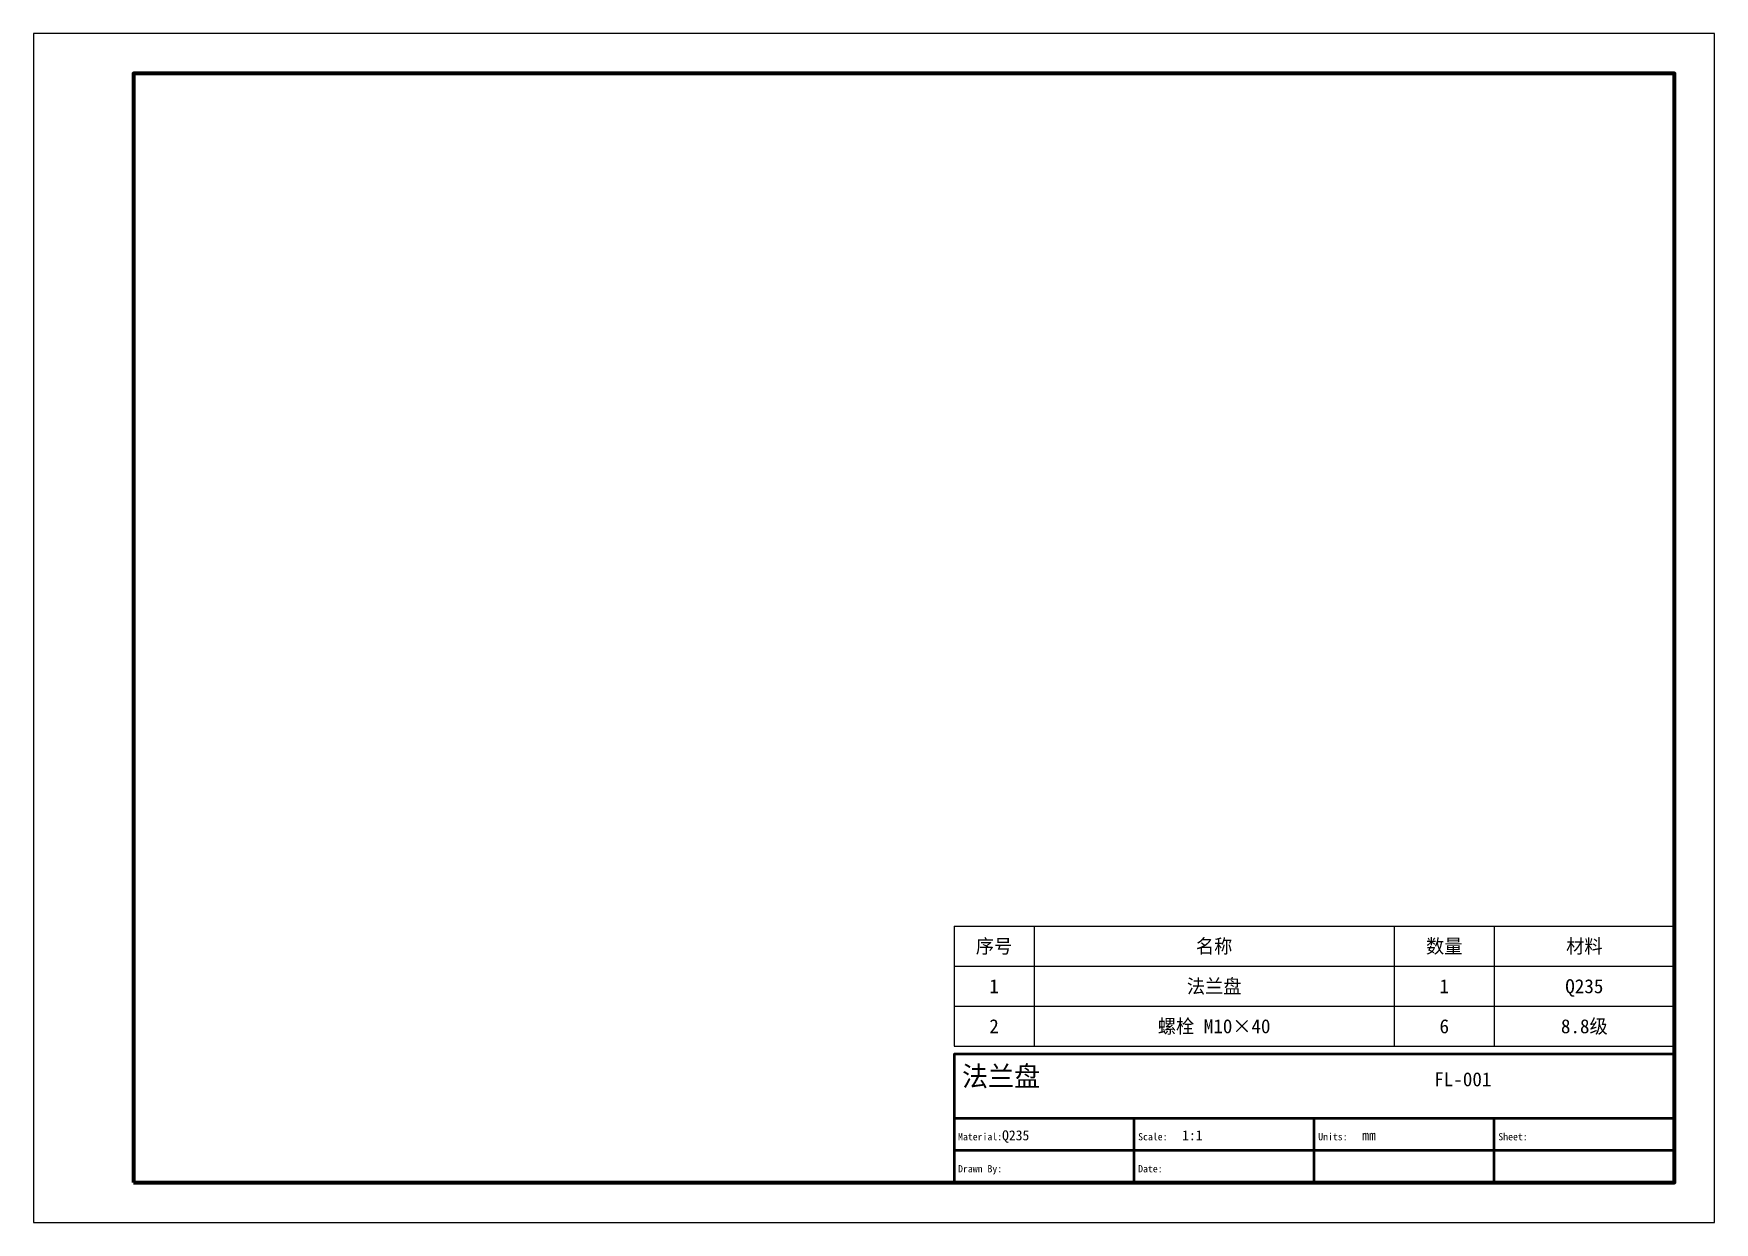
# Model space of a CAD drawing. Header units: millimetres. Extents: x 0 to 420, y 0 to 297.
import ezdxf
from ezdxf.enums import TextEntityAlignment as Align

# ---------------------------------------------------------------- set-up
doc = ezdxf.new("R2010")
doc.units = ezdxf.units.MM
doc.layers.add('BORDER', color=7, linetype='Continuous', lineweight=50)
doc.layers.add('TEXT', color=7, linetype='Continuous', lineweight=25)
doc.layers.add('INNER_FRAME', color=7, linetype='Continuous')
doc.layers.add('SHEET', color=7, linetype='Continuous')

# ---------------------------------------------------------------- blocks, each defined once
blk = doc.blocks.new('AGENTCAD_TITLE')
for p, q in [((-180, 16), (0, 16)), ((-135, 0), (-135, 16)), ((-90, 0), (-90, 16)), ((-45, 0), (-45, 16)), ((-180, 8), (0, 8))]:
    blk.add_line(p, q)
blk.add_lwpolyline([(-180, 0), (0, 0), (0, 32), (-180, 32)], close=True)
for s, p in [('Material:', (-179, 10.5)), ('Scale:', (-134, 10.5)), ('Units:', (-89, 10.5)), ('Sheet:', (-44, 10.5)), ('Drawn By:', (-179, 2.5)), ('Date:', (-134, 2.5))]:
    blk.add_text(s, height=1.8).set_placement(p)
for tag, p, height in [('TITLE', (-178, 24), 5), ('DWG_NO', (-60, 24), 3.5), ('MATERIAL', (-168, 10.5), 2.5), ('SCALE', (-123, 10.5), 2.5), ('UNITS', (-78, 10.5), 2.5), ('SHEET', (-33, 10.5), 2.5), ('DRAWN_BY', (-168, 2.5), 2.5), ('DATE', (-123, 2.5), 2.5)]:
    blk.add_attdef(tag, p, '', height=height)

msp = doc.modelspace()

# ---------------------------------------------------------------- linework, layer by layer
at = {"layer": 'INNER_FRAME', "lineweight": 70}
msp.add_lwpolyline([(25, 10), (410, 10), (410, 287), (25, 287)], close=True, dxfattribs=at)
at = {"layer": 'SHEET', "lineweight": 25}
msp.add_lwpolyline([(0, 0), (420, 0), (420, 297), (0, 297)], close=True, dxfattribs=at)
at = {"layer": 'TEXT', "lineweight": 25}
for p, q in [((230, 74), (410, 74)), ((230, 74), (230, 44)), ((250, 74), (250, 44)), ((340, 74), (340, 44)), ((365, 74), (365, 44)), ((410, 74), (410, 44)), ((230, 64), (410, 64)), ((230, 54), (410, 54)), ((230, 44), (410, 44))]:
    msp.add_line(p, q, dxfattribs=at)

# ---------------------------------------------------------------- block references
at = {"layer": 'BORDER', "lineweight": 35}
msp.add_blockref('AGENTCAD_TITLE', (410, 10), dxfattribs=at).add_auto_attribs({'TITLE': '法兰盘', 'DWG_NO': 'FL-001', 'MATERIAL': 'Q235', 'SCALE': '1:1', 'UNITS': 'mm'})

# ---------------------------------------------------------------- texts
at = {"layer": 'TEXT', "lineweight": 25}
for s, p in [('序号', (240, 69)), ('名称', (295, 69)), ('数量', (352.5, 69)), ('材料', (387.5, 69)), ('1', (240, 59)), ('法兰盘', (295, 59)), ('1', (352.5, 59)), ('Q235', (387.5, 59)), ('2', (240, 49)), ('螺栓 M10×40', (295, 49)), ('6', (352.5, 49)), ('8.8级', (387.5, 49))]:
    msp.add_text(s, height=3.5, dxfattribs=at).set_placement(p, align=Align.MIDDLE_CENTER)

doc.saveas('drawing.dxf')
